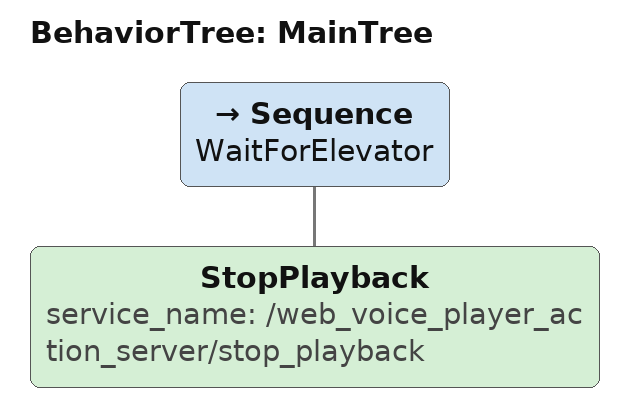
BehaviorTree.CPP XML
<root main_tree_to_execute="MainTree">
  <BehaviorTree ID="MainTree">
    <Sequence name="WaitForElevator">
      <!-- 使用默认参数 -->
      <StopPlayback service_name="/web_voice_player_action_server/stop_playback"/>
    </Sequence>
  </BehaviorTree>
</root>
